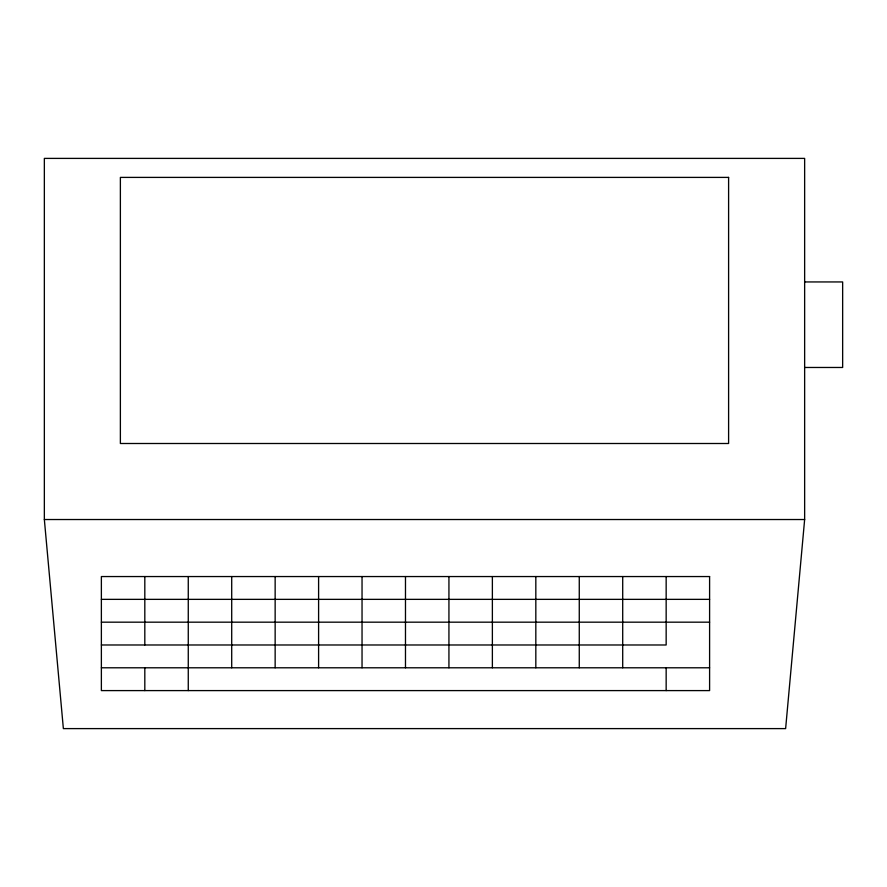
<?xml version="1.0" encoding="UTF-8"?>
<svg xmlns="http://www.w3.org/2000/svg" width="887" height="887" viewBox="0 0 887 887"><rect width="100%" height="100%" fill="white"/><g stroke="black" fill="none" stroke-linecap="round" stroke-linejoin="round"><path stroke-width="1.33" d="M804.642 519.527L785.627 728.604L63.365 728.604L44.35 519.527L44.35 158.396L804.642 158.396L804.642 519.527L44.35 519.527M804.642 281.944L842.65 281.944L842.65 367.473L804.642 367.473M101.373 599.357L709.6 599.357M101.373 622.175L709.6 622.175M101.373 644.982L666.159 644.982L666.159 576.55M101.373 667.789L709.6 667.789M666.159 667.789L666.159 690.596M622.707 576.55L622.707 667.789M579.266 576.55L579.266 667.789M535.826 576.55L535.826 667.789M492.374 576.55L492.374 667.789M448.933 576.55L448.933 667.789M405.481 576.55L405.481 667.789M362.04 576.55L362.04 667.789M318.599 576.55L318.599 667.789M275.147 576.55L275.147 667.789M231.707 576.55L231.707 667.789M188.266 576.55L188.266 690.596M144.814 576.55L144.814 644.982M144.814 667.789L144.814 690.596M728.604 177.4L120.377 177.4L120.377 443.5L728.604 443.5L728.604 177.4M709.6 576.55L101.373 576.55L101.373 690.596L709.6 690.596L709.6 576.55"/></g></svg>
